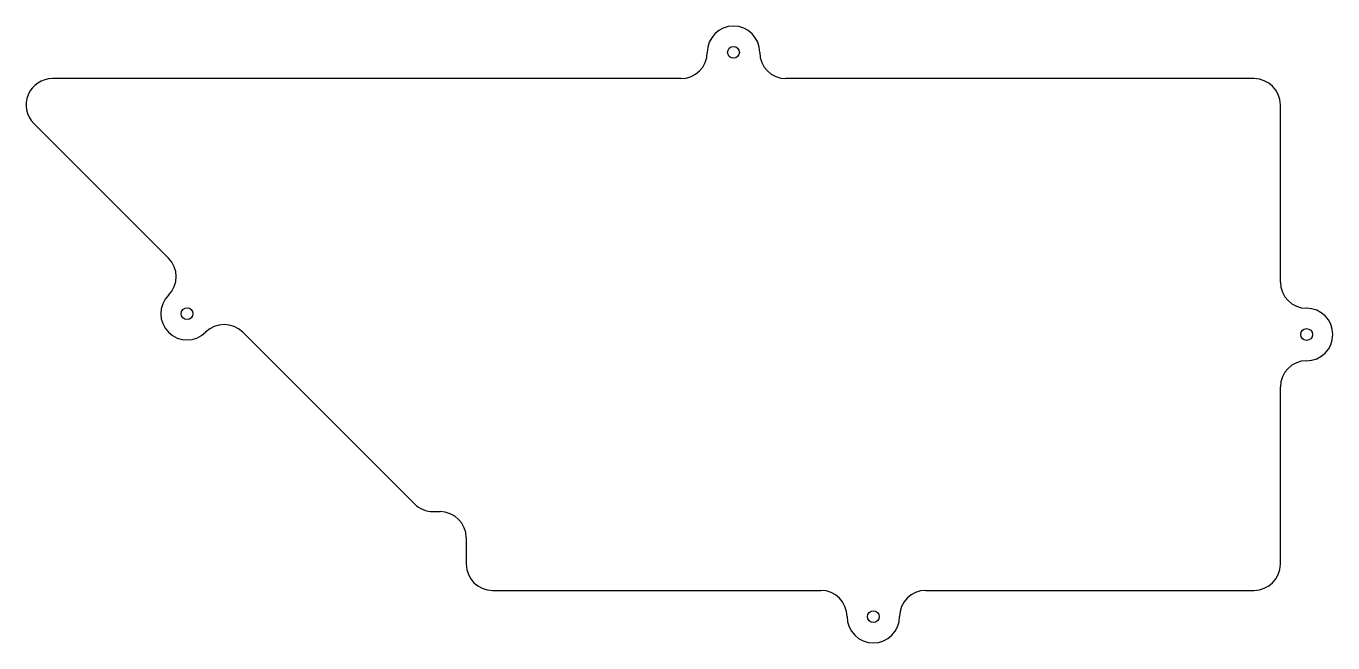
# Model space of a CAD drawing. Header units: millimetres. Extents: x 14 to 512, y -215 to 20.
import ezdxf

# ---------------------------------------------------------------- set-up
doc = ezdxf.new("R2010")
doc.units = ezdxf.units.MM

msp = doc.modelspace()

# ---------------------------------------------------------------- linework, layer by layer
at = {"color": 7, "linetype": 'Continuous', "lineweight": 25}
for p, q in [((263.5, 0), (24.14, 0)), ((481.75, 0), (303.5, 0)), ((491.75, -77.5), (491.75, -10)), ((17.07, -17.07), (68.36, -68.36)), ((96.64, -96.64), (162.07, -162.07)), ((491.75, -185), (491.75, -117.5)), ((169.14, -165), (171.75, -165)), ((181.75, -175), (181.75, -185)), ((191.75, -195), (316.75, -195)), ((356.75, -195), (481.75, -195))]:
    msp.add_line(p, q, dxfattribs=at)
for centre in [(283.5, 10), (75.43, -89.57), (501.75, -97.5), (336.75, -205)]:
    msp.add_circle(centre, 2.25, dxfattribs=at)
for centre, start, end in [((283.5, 10), 0, 180), ((263.5, 10), 270, 0), ((303.5, 10), 180, 270), ((481.75, -10), 0, 90), ((24.14, -10), 90, 225), ((61.29, -75.43), 315, 45), ((501.75, -77.5), 180, 270), ((75.43, -89.57), 135, 315), ((501.75, -97.5), 270, 90), ((89.57, -103.71), 45, 135), ((501.75, -117.5), 90, 180), ((169.14, -155), 225, 270), ((171.75, -175), 0, 90), ((191.75, -185), 180, 270), ((481.75, -185), 270, 0), ((316.75, -205), 0, 90), ((356.75, -205), 90, 180), ((336.75, -205), 180, 0)]:
    msp.add_arc(centre, 10, start, end, dxfattribs=at)

doc.saveas('drawing.dxf')
